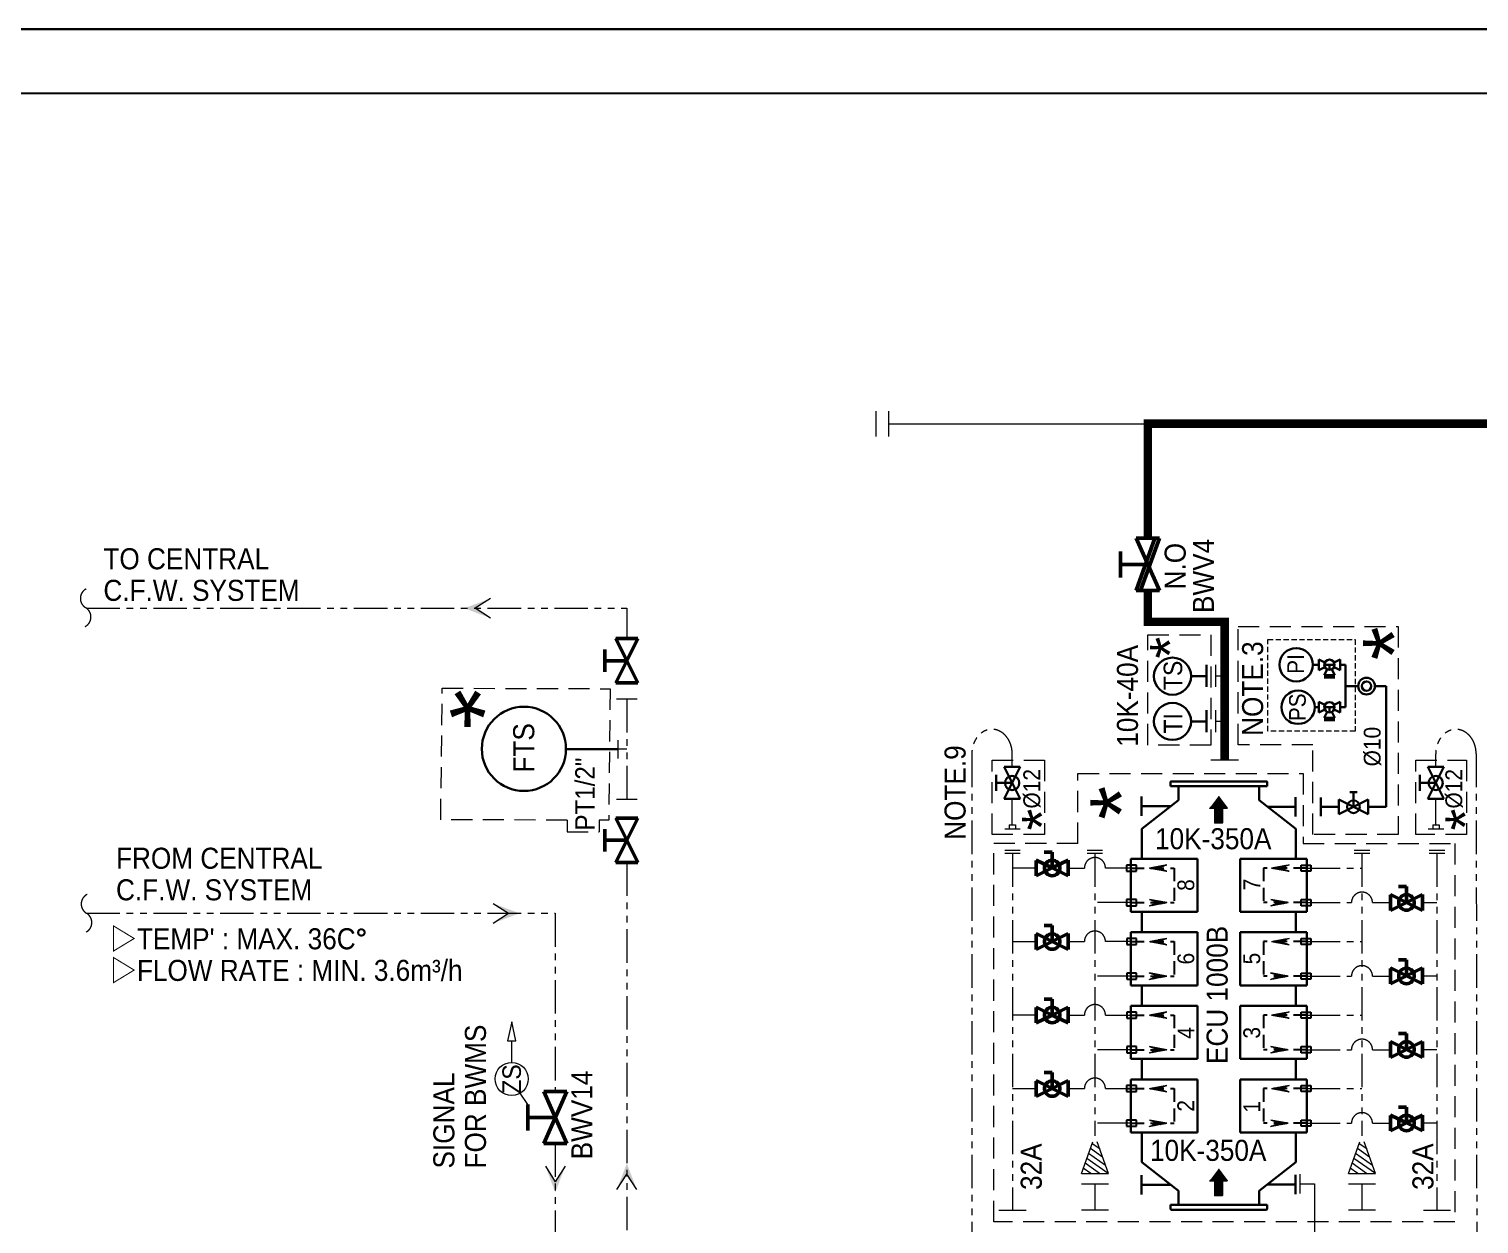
# Model space of a CAD drawing. Extents: x -553847 to 4496999, y 514150 to 878882.
# Drawn here: x 4382612 to 4399829, y 752919 to 767108 of the extents above; entities that cross this region are included whole.
import ezdxf

# ---------------------------------------------------------------- set-up
doc = ezdxf.new("R2010")
doc.units = 0
doc.header["$LTSCALE"] = 25
doc.header["$MEASUREMENT"] = 0
for name, pattern in [('DASHED', [0.75, 0.5, -0.25]), ('HIDDEN', [0.375, 0.25, -0.125]), ('PHANTOM', [63.5, 31.75, -6.35, 6.35, -6.35, 6.35, -6.35])]:
    doc.linetypes.add(name, pattern=pattern)
doc.layers.get('0').update_dxf_attribs({"linetype": 'CONTINUOUS', "lineweight": 9})
doc.layers.add('0.1 Defpoints', color=7, linetype='CONTINUOUS', plot=False)
doc.layers.add('0.2 Dwg sheet', color=7, linetype='CONTINUOUS')
doc.layers.add('0.3 Text', color=7, linetype='CONTINUOUS')
for name, color, linetype, lineweight in [('0.4 Maker scope box', 3, 'HIDDEN', 9), ('1.1 Y_Pipe', 7, 'CONTINUOUS', 13), ('1.5 M_Equip', 4, 'CONTINUOUS', 30), ('1.7 Signal', 6, 'ZIGZAG', 9), ('1.8 PRU Cooling', 253, 'PHANTOM', 9), ('1.9 Arrow', 1, 'CONTINUOUS', 9)]:
    doc.layers.add(name, color=color, linetype=linetype, lineweight=lineweight)
doc.layers.add('2.1 Valve open', color=7, linetype='CONTINUOUS', lineweight=50, true_color=0x1b21e4)
doc.layers.add('2.2 Ballast water line', color=7, linetype='CONTINUOUS', true_color=0x1b21e4)
doc.styles.add('ARIAL', font='arial.ttf')
doc.styles.get("Standard").update_dxf_attribs({"font": '', "width": 0.95, "height": 250})
doc.styles.get('Standard').set_extended_font_data('Gulim')
doc.linetypes.add('ZIGZAG', pattern='A,0.0001,-0.2,[131,ltypeshp.shx,S=0.2,R=0,X=-0.2,Y=0],-0.4,[131,ltypeshp.shx,S=0.2,R=180,X=0.2,Y=0],-0.2', length=0.8001)

# ---------------------------------------------------------------- blocks, each defined once
blk = doc.blocks.new('양식 51-Q-02-08')
at = {"layer": '0.1 Defpoints'}
blk.add_lwpolyline([(-2677005, 1033560), (-2613196, 1033560), (-2613196, 988132), (-2677005, 988132)], close=True, dxfattribs=at)
at = {"layer": '0.2 Dwg sheet'}
blk.add_lwpolyline([(-2613953, 989196), (-2676245, 989196), (-2676245, 1032800), (-2613953, 1032800)], close=True, dxfattribs=at)

msp = doc.modelspace()

# ---------------------------------------------------------------- hatches: boundary and pattern name
at = {"layer": '1.9 Arrow'}
h = msp.add_hatch(color=256, dxfattribs=at)
h.paths.add_polyline_path([(4387781.5, 760229.6), (4387909.1, 760229.6), (4388092.4, 760112.2)])
h.paths.add_polyline_path([(4387781.5, 760229.6), (4388092.4, 760347.1), (4387909.1, 760229.6)])
at = {"layer": '1.9 Arrow', "ltscale": 30}
h = msp.add_hatch(dxfattribs=at)
h.set_pattern_fill('ANSI31', color=256, scale=0.72, angle=-90, style=0)
h.set_pattern_definition([(315, (4726377.08832, 492742.77633), (0.063639610307, 0.063639610307), [])])
h.paths.add_polyline_path([(4396631.3, 757853), (4396737.2, 757994.3), (4396843.2, 757853), (4396786.7, 757853), (4396786.7, 757679.7), (4396687.8, 757679.7), (4396687.8, 757853)])
at = {"layer": '1.9 Arrow'}
h = msp.add_hatch(dxfattribs=at)
h.set_pattern_fill('ANSI31', color=1, scale=2.669713, angle=450, style=0)
h.set_pattern_definition([(45, (3800982.5419, -1841321.24684), (0.235971521367, -0.235971521367), [])])
h.paths.add_polyline_path([(4395915.8, 757145.1), (4396122.7, 757182.9), (4396019.2, 757145.1)])
h.paths.add_polyline_path([(4395915.8, 757145.1), (4396019.2, 757145.1), (4396122.7, 757107.2)])
h = msp.add_hatch(dxfattribs=at)
h.set_pattern_fill('ANSI31', color=1, scale=2.669713, angle=270, style=0)
h.set_pattern_definition([(225, (4142861.40602, -829559.09867), (-0.23597152137, 0.23597152137), [])])
h.paths.add_polyline_path([(4397366, 757145.1), (4397572.9, 757107.2), (4397469.5, 757145.1)])
h.paths.add_polyline_path([(4397366, 757145.1), (4397469.5, 757145.1), (4397572.9, 757182.9)])
h = msp.add_hatch(color=256, dxfattribs=at)
h.paths.add_polyline_path([(4388434.6, 756608), (4388307, 756608), (4388123.6, 756490.5)])
h.paths.add_polyline_path([(4388434.6, 756608), (4388123.6, 756725.4), (4388307, 756608)])
h = msp.add_hatch(dxfattribs=at)
h.set_pattern_fill('ANSI31', color=1, scale=2.669713, angle=270, style=0)
h.set_pattern_definition([(225, (4142771.40602, -835769.4592), (-0.23597152137, 0.23597152137), [])])
h.paths.add_polyline_path([(4396122.7, 756734.1), (4395915.8, 756696.2), (4396019.2, 756734.1)])
h.paths.add_polyline_path([(4396122.7, 756734.1), (4396019.2, 756734.1), (4395915.8, 756772)])
h = msp.add_hatch(dxfattribs=at)
h.set_pattern_fill('ANSI31', color=1, scale=2.669713, angle=450, style=0)
h.set_pattern_definition([(45, (3801062.5419, -1835932.77978), (0.235971521367, -0.235971521367), [])])
h.paths.add_polyline_path([(4397562.9, 756734.1), (4397356, 756772), (4397459.5, 756734.1)])
h.paths.add_polyline_path([(4397562.9, 756734.1), (4397459.5, 756734.1), (4397356, 756696.2)])
h = msp.add_hatch(dxfattribs=at)
h.set_pattern_fill('ANSI31', color=1, scale=2.669713, angle=450, style=0)
h.set_pattern_definition([(45, (3800982.5419, -1840261.0272), (0.235971521367, -0.235971521367), [])])
h.paths.add_polyline_path([(4395915.8, 756272.1), (4396122.7, 756310), (4396019.2, 756272.1)])
h.paths.add_polyline_path([(4395915.8, 756272.1), (4396019.2, 756272.1), (4396122.7, 756234.3)])
h = msp.add_hatch(dxfattribs=at)
h.set_pattern_fill('ANSI31', color=1, scale=2.669713, angle=270, style=0)
h.set_pattern_definition([(225, (4142861.40602, -830432.01696), (-0.23597152137, 0.23597152137), [])])
h.paths.add_polyline_path([(4397366, 756272.1), (4397572.9, 756234.3), (4397469.5, 756272.1)])
h.paths.add_polyline_path([(4397366, 756272.1), (4397469.5, 756272.1), (4397572.9, 756310)])
h = msp.add_hatch(dxfattribs=at)
h.set_pattern_fill('ANSI31', color=1, scale=2.669713, angle=270, style=0)
h.set_pattern_definition([(225, (4142771.40602, -834709.23955), (-0.23597152137, 0.23597152137), [])])
h.paths.add_polyline_path([(4396122.7, 755861.2), (4395915.8, 755823.3), (4396019.2, 755861.2)])
h.paths.add_polyline_path([(4396122.7, 755861.2), (4396019.2, 755861.2), (4395915.8, 755899.1)])
h = msp.add_hatch(dxfattribs=at)
h.set_pattern_fill('ANSI31', color=1, scale=2.669713, angle=450, style=0)
h.set_pattern_definition([(45, (3801062.5419, -1836805.69806), (0.235971521367, -0.235971521367), [])])
h.paths.add_polyline_path([(4397562.9, 755861.2), (4397356, 755899.1), (4397459.5, 755861.2)])
h.paths.add_polyline_path([(4397562.9, 755861.2), (4397459.5, 755861.2), (4397356, 755823.3)])
h = msp.add_hatch(dxfattribs=at)
h.set_pattern_fill('ANSI31', color=1, scale=2.669713, angle=450, style=0)
h.set_pattern_definition([(45, (3800982.5419, -1839200.80755), (0.235971521367, -0.235971521367), [])])
h.paths.add_polyline_path([(4395915.8, 755399.2), (4396122.7, 755437.1), (4396019.2, 755399.2)])
h.paths.add_polyline_path([(4395915.8, 755399.2), (4396019.2, 755399.2), (4396122.7, 755361.4)])
h = msp.add_hatch(dxfattribs=at)
h.set_pattern_fill('ANSI31', color=1, scale=2.669713, angle=270, style=0)
h.set_pattern_definition([(225, (4142861.40602, -831304.93525), (-0.23597152137, 0.23597152137), [])])
h.paths.add_polyline_path([(4397366, 755399.2), (4397572.9, 755361.4), (4397469.5, 755399.2)])
h.paths.add_polyline_path([(4397366, 755399.2), (4397469.5, 755399.2), (4397572.9, 755437.1)])
h = msp.add_hatch(dxfattribs=at)
h.set_pattern_fill('ANSI31', color=1, scale=2.669713, angle=270, style=0)
h.set_pattern_definition([(225, (4142771.40602, -833649.0199), (-0.23597152137, 0.23597152137), [])])
h.paths.add_polyline_path([(4396122.7, 754988.3), (4395915.8, 754950.4), (4396019.2, 754988.3)])
h.paths.add_polyline_path([(4396122.7, 754988.3), (4396019.2, 754988.3), (4395915.8, 755026.1)])
h = msp.add_hatch(dxfattribs=at)
h.set_pattern_fill('ANSI31', color=1, scale=2.669713, angle=450, style=0)
h.set_pattern_definition([(45, (3801062.5419, -1837678.61635), (0.235971521367, -0.235971521367), [])])
h.paths.add_polyline_path([(4397562.9, 754988.3), (4397356, 755026.1), (4397459.5, 754988.3)])
h.paths.add_polyline_path([(4397562.9, 754988.3), (4397459.5, 754988.3), (4397356, 754950.4)])
h = msp.add_hatch(dxfattribs=at)
h.set_pattern_fill('ANSI31', color=1, scale=2.669713, angle=450, style=0)
h.set_pattern_definition([(45, (3800982.5419, -1838140.5879), (0.235971521367, -0.235971521367), [])])
h.paths.add_polyline_path([(4395915.8, 754526.3), (4396122.7, 754564.2), (4396019.2, 754526.3)])
h.paths.add_polyline_path([(4395915.8, 754526.3), (4396019.2, 754526.3), (4396122.7, 754488.4)])
h = msp.add_hatch(dxfattribs=at)
h.set_pattern_fill('ANSI31', color=1, scale=2.669713, angle=270, style=0)
h.set_pattern_definition([(225, (4142861.40602, -832177.85353), (-0.23597152137, 0.23597152137), [])])
h.paths.add_polyline_path([(4397366, 754526.3), (4397572.9, 754488.4), (4397469.5, 754526.3)])
h.paths.add_polyline_path([(4397366, 754526.3), (4397469.5, 754526.3), (4397572.9, 754564.2)])
h = msp.add_hatch(dxfattribs=at)
h.set_pattern_fill('ANSI31', color=1, scale=2.669713, angle=270, style=0)
h.set_pattern_definition([(225, (4142771.40602, -832588.80026), (-0.23597152137, 0.23597152137), [])])
h.paths.add_polyline_path([(4396122.7, 754115.4), (4395915.8, 754077.5), (4396019.2, 754115.4)])
h.paths.add_polyline_path([(4396122.7, 754115.4), (4396019.2, 754115.4), (4395915.8, 754153.2)])
h = msp.add_hatch(dxfattribs=at)
h.set_pattern_fill('ANSI31', color=1, scale=2.669713, angle=450, style=0)
h.set_pattern_definition([(45, (3801062.5419, -1838551.53464), (0.235971521367, -0.235971521367), [])])
h.paths.add_polyline_path([(4397562.9, 754115.4), (4397356, 754153.2), (4397459.5, 754115.4)])
h.paths.add_polyline_path([(4397562.9, 754115.4), (4397459.5, 754115.4), (4397356, 754077.5)])
h = msp.add_hatch(color=256, dxfattribs=at)
h.paths.add_polyline_path([(4388860.9, 753293.6), (4388860.9, 753421.2), (4388978.3, 753604.5)])
h.paths.add_polyline_path([(4388860.9, 753293.6), (4388743.5, 753604.5), (4388860.9, 753421.2)])
h = msp.add_hatch(color=256, dxfattribs=at)
h.paths.add_polyline_path([(4389710.2, 753638.5), (4389710.2, 753510.9), (4389827.7, 753327.5)])
h.paths.add_polyline_path([(4389710.2, 753638.5), (4389592.8, 753327.5), (4389710.2, 753510.9)])
at = {"layer": '1.9 Arrow', "ltscale": 30}
h = msp.add_hatch(dxfattribs=at)
h.set_pattern_fill('ANSI31', color=256, scale=0.72, angle=-90, style=0)
h.set_pattern_definition([(315, (4726377.08832, 488317.69172), (0.063639610307, 0.063639610307), [])])
h.paths.add_polyline_path([(4396631.3, 753427.9), (4396737.2, 753569.2), (4396843.2, 753427.9), (4396786.7, 753427.9), (4396786.7, 753254.6), (4396687.8, 753254.6), (4396687.8, 753427.9)])

# ---------------------------------------------------------------- linework, layer by layer
at = {"layer": '0.1 Defpoints', "color": 4, "linetype": 'ByBlock'}
msp.add_lwpolyline([(4364381.2, 721679.7), (4428190.1, 721679.7), (4428190.1, 767107.6), (4364381.2, 767107.6)], close=True, dxfattribs=at)
at = {"layer": '0.4 Maker scope box', "linetype": 'DASHED', "lineweight": 15, "ltscale": 20}
for p, q in [((4395066.7, 757435.4), (4395066.7, 758267)), ((4389000.7, 757713.8, 0), (4389000.7, 757575.4, 0)), ((4389000.7, 757575.4, 0), (4389382.7, 757575.4, 0)), ((4389382.7, 757712.5, 0), (4389382.7, 757575.4, 0)), ((4395066.7, 757435.4), (4394066.1, 757435.4))]:
    msp.add_line(p, q, dxfattribs=at)
at = {"layer": '0.4 Maker scope box', "linetype": 'DASHED', "lineweight": 15, "ltscale": 20, "elevation": 0}
for points in [[(4397855.3, 757542), (4397855.3, 758607), (4396970.3, 758607), (4396970.3, 760012), (4398870.3, 760012), (4398870.3, 757542)], [(4395896.9, 758605.7), (4395896.9, 759914.3), (4396646, 759914.3), (4396646, 758605.7)]]:
    msp.add_lwpolyline(points, close=True, dxfattribs=at)
for points in [[(4389000.7, 757713.8), (4387500.5, 757718.3), (4387518.3, 759280.4), (4389512.7, 759274.4), (4389495, 757712.4), (4389382.7, 757712.5)], [(4395066.7, 758267), (4397740.3, 758267), (4397740.3, 757435.4)], [(4397740.3, 757435.4), (4399540.5, 757435.4), (4399540.5, 752945.4), (4394066.1, 752945.4), (4394066.1, 757435.4)]]:
    msp.add_lwpolyline(points, dxfattribs=at)
at = {"layer": '0.4 Maker scope box', "linetype": 'DASHED', "lineweight": 15, "ltscale": 20}
for points in [[(4394049.3, 758426.5), (4394669.3, 758426.5), (4394669.3, 757541.5), (4394049.3, 757541.5)], [(4399079.1, 758426.5), (4399680.5, 758426.5), (4399680.5, 757541.5), (4399079.1, 757541.5)]]:
    msp.add_lwpolyline(points, close=True, dxfattribs=at)
at = {"layer": '1.1 Y_Pipe', "linetype": 'Continuous', "ltscale": 30}
for p, q in [((4392666.9, 762571), (4392666.9, 762271)), ((4392816.9, 762571), (4392816.9, 762271)), ((4392816.9, 762421), (4403272.9, 762421)), ((4395896.9, 761060.4), (4395896.9, 762421)), ((4395896.9, 760069.7), (4395896.9, 760441)), ((4396808.5, 760069.7), (4395896.9, 760069.7))]:
    msp.add_line(p, q, dxfattribs=at)
at = {"layer": '1.1 Y_Pipe'}
for p, q in [((4396034.4, 761060.4), (4395759.4, 761060.4)), ((4395759.4, 761060.4), (4396034.4, 760441)), ((4395759.4, 760441), (4395981.3, 761060.4)), ((4395808.9, 760441), (4396034.4, 761060.4)), ((4395570.7, 760595.9), (4395570.7, 760905.6)), ((4395896.9, 760750.7), (4395570.7, 760750.7)), ((4396034.4, 760441), (4395759.4, 760441)), ((4396808.5, 758431.5), (4396808.5, 760069.7)), ((4396699.1, 759557.5), (4396699.1, 759296.3)), ((4396699.1, 759426.9), (4396808.5, 759426.9)), ((4396699.1, 759020.5), (4396699.1, 758759.2)), ((4396699.1, 758889.9), (4396808.5, 758889.9)), ((4396644.9, 758431.5), (4396972.2, 758431.5)), ((4388998.4, 754493.3, 0), (4388723.4, 754493.3, 0)), ((4388723.4, 754493.3, 0), (4388998.4, 753873.9, 0)), ((4388723.4, 753873.9, 0), (4388998.4, 754493.3, 0)), ((4388534.7, 754028.8, 0), (4388534.7, 754338.5, 0)), ((4388860.9, 754183.6, 0), (4388534.7, 754183.6, 0)), ((4388998.4, 753873.9, 0), (4388723.4, 753873.9, 0)), ((4397706.7, 753279), (4397706.7, 753509)), ((4397706.7, 753394), (4397875.5, 753394)), ((4397875.5, 753394), (4397875.5, 752820.8))]:
    msp.add_line(p, q, dxfattribs=at)
at = {"layer": '1.1 Y_Pipe', "color": 0}
msp.add_line((4388534.7, 754338.5, 0), (4388444.1, 754471.7, 0), dxfattribs=at)
at = {"layer": '1.1 Y_Pipe', "linetype": 'DASHED', "ltscale": 5, "elevation": 0}
msp.add_lwpolyline([(4397320.8, 758770.2), (4397320.8, 759859.2), (4398357.8, 759859.2), (4398357.8, 758770.2)], close=True, dxfattribs=at)
at = {"layer": '1.1 Y_Pipe', "color": 0}
msp.add_circle((4388343.2, 754640.7, 0), 196.8, dxfattribs=at)
at = {"layer": '1.5 M_Equip'}
for p, q in [((4396591.5, 759557.5), (4396591.5, 759296.3)), ((4397856.3, 759558.9), (4397927.6, 759558.9)), ((4397998.2, 759586.3), (4397927.6, 759621.7)), ((4397927.6, 759621.7), (4397927.6, 759496.2)), ((4397998.2, 759531.5), (4397927.6, 759496.2)), ((4398025.6, 759504.2), (4397990.3, 759433.5)), ((4397991.8, 759558.9), (4398114.3, 759558.9)), ((4398053, 759558.9), (4398053, 759497.7)), ((4398080.4, 759504.1), (4398115.7, 759433.5)), ((4398107.8, 759586.3), (4398178.4, 759621.7)), ((4398178.4, 759496.2), (4398107.8, 759531.5)), ((4398178.4, 759621.7), (4398178.4, 759496.2)), ((4398178.4, 759558.9), (4398244.4, 759558.9)), ((4398244.4, 759054), (4398244.4, 759558.9)), ((4396409.8, 759423), (4396591.5, 759423)), ((4397990.3, 759433.5), (4398115.7, 759433.5)), ((4398115.7, 759407.1), (4397990.3, 759407.1)), ((4398244.4, 759305.6), (4398394.4, 759305.6)), ((4398592.4, 759305.6), (4398725.3, 759305.7)), ((4398725.3, 757873.4), (4398725.3, 759305.7)), ((4397998.2, 759081.4), (4397927.6, 759116.8)), ((4397927.6, 759116.8), (4397927.6, 758991.3)), ((4398107.8, 759081.4), (4398178.4, 759116.8)), ((4398178.4, 759116.8), (4398178.4, 758991.3)), ((4396591.5, 759020.5), (4396591.5, 758759.2)), ((4397878.6, 759054), (4397927.6, 759054)), ((4397998.2, 759026.6), (4397927.6, 758991.3)), ((4398025.6, 758999.2), (4397990.3, 758928.6)), ((4397991.8, 759054), (4398114.3, 759054)), ((4398053, 759054), (4398053, 758992.8)), ((4398080.4, 758999.2), (4398115.7, 758928.6)), ((4398178.4, 758991.3), (4398107.8, 759026.6)), ((4398178.4, 759054), (4398244.4, 759054)), ((4396409.8, 758886), (4396591.5, 758886)), ((4397990.3, 758928.6), (4398115.7, 758928.6)), ((4398115.7, 758902.3), (4397990.3, 758902.3)), ((4394095.9, 758062.6), (4394097, 758253.4)), ((4394286.1, 758156.9), (4394190.7, 758347.7)), ((4394381.5, 758347.7), (4394190.7, 758347.7)), ((4394286.1, 758156.9), (4394381.5, 758347.7)), ((4399125.6, 758062.6), (4399126.7, 758253.4)), ((4399315.8, 758156.9), (4399220.5, 758347.7)), ((4399411.2, 758347.7), (4399220.5, 758347.7)), ((4399315.9, 758156.9), (4399411.2, 758347.7)), ((4394287.2, 758156.9), (4394096.4, 758158)), ((4394286.1, 758156.9), (4394190.7, 757966.2)), ((4394285.3, 758158.5), (4394285.3, 758155.3)), ((4394286.1, 758156.9), (4394286.1, 758156.9)), ((4394381.5, 757966.2), (4394286.1, 758156.9)), ((4394286.6, 758155.9), (4394286.6, 758158)), ((4396166.4, 758117.3), (4396166.4, 758169.5)), ((4397312.3, 758117.3), (4396166.4, 758117.3)), ((4396171.6, 758174.7), (4397307.1, 758174.7)), ((4396259.8, 757949.2), (4396259.8, 758117.3)), ((4397218.9, 757949.2), (4397218.9, 758117.3)), ((4397312.3, 758169.5), (4397312.3, 758117.3)), ((4399316.9, 758156.9), (4399126.2, 758158)), ((4399315.8, 758156.9), (4399220.5, 757966.2)), ((4399315, 758158.5), (4399315, 758155.3)), ((4399315.8, 758156.9), (4399315.8, 758156.9)), ((4399411.2, 757966.2), (4399315.8, 758156.9)), ((4399316.4, 758155.9), (4399316.4, 758158)), ((4394190.7, 757966.2), (4394381.5, 757966.2)), ((4395821.8, 757763.4), (4395821.8, 757993.4)), ((4395824.7, 757611.2), (4396259.8, 757949.2)), ((4397654, 757611.2), (4397218.9, 757949.2)), ((4397651.8, 757758.4), (4397651.8, 757988.4)), ((4397950.3, 757763), (4397950.3, 757982)), ((4398164.4, 757960.5), (4398164.4, 757786.3)), ((4398338.6, 757873.4), (4398164.4, 757960.5)), ((4398295.1, 758047.6), (4398382.2, 758047.6)), ((4398338.6, 757873.4), (4398338.6, 758047.6)), ((4398338.6, 757873.4), (4398512.8, 757960.5)), ((4398512.8, 757960.5), (4398512.8, 757786.3)), ((4399220.5, 757966.2), (4399411.2, 757966.2)), ((4396168.7, 757878.4), (4395821.8, 757878.4)), ((4397316.5, 757873.4), (4397651.8, 757873.4)), ((4398164.4, 757873.4), (4397950.3, 757873.4)), ((4398164.4, 757786.3), (4398338.6, 757873.4)), ((4398338.6, 757873.4), (4398338.6, 757873.4)), ((4398338.6, 757873.4), (4398338.6, 757873.3)), ((4398338.6, 757873.3), (4398512.8, 757786.3)), ((4398512.8, 757873.4), (4398725.3, 757873.4)), ((4395824.7, 757255.1), (4395824.7, 757611.2)), ((4397654, 757255.1), (4397654, 757611.2)), ((4395695.1, 757255.1), (4395695.1, 756624)), ((4395695.1, 757255.1), (4396486.9, 757255.1)), ((4396486.9, 757255.1), (4396486.9, 756624)), ((4397783.5, 757255.1), (4396991.8, 757255.1)), ((4396991.8, 757255.1), (4396991.8, 756624)), ((4397783.5, 757255.1), (4397783.5, 756624)), ((4395695.1, 756624), (4396486.9, 756624)), ((4395824.7, 756382.2), (4395824.7, 756624)), ((4397783.5, 756624), (4396991.8, 756624)), ((4397654, 756382.2), (4397654, 756624)), ((4395695.1, 756382.2), (4395695.1, 755751.1)), ((4395695.1, 756382.2), (4396486.9, 756382.2)), ((4396486.9, 756382.2), (4396486.9, 755751.1)), ((4396991.8, 756382.2), (4396991.8, 755751.1)), ((4396991.8, 756382.2), (4397783.5, 756382.2)), ((4397783.5, 756382.2), (4397783.5, 755751.1)), ((4396486.9, 755751.1), (4395695.1, 755751.1)), ((4395824.7, 755509.3), (4395824.7, 755751.1)), ((4396991.8, 755751.1), (4397783.5, 755751.1)), ((4397654, 755509.3), (4397654, 755751.1)), ((4395695.1, 755509.3), (4395695.1, 754878.2)), ((4395695.1, 755509.3), (4396486.9, 755509.3)), ((4396486.9, 755509.3), (4396486.9, 754878.2)), ((4396991.8, 755509.3), (4396991.8, 754878.2)), ((4396991.8, 755509.3), (4397783.5, 755509.3)), ((4397783.5, 755509.3), (4397783.5, 754878.2)), ((4396486.9, 754878.2), (4395695.1, 754878.2)), ((4395824.7, 754636.4), (4395824.7, 754878.2)), ((4396991.8, 754878.2), (4397783.5, 754878.2)), ((4397654, 754636.4), (4397654, 754878.2)), ((4395695.1, 754636.4), (4395695.1, 754005.3)), ((4395695.1, 754636.4), (4396486.9, 754636.4)), ((4396486.9, 754636.4), (4396486.9, 754005.3)), ((4396991.8, 754636.4), (4396991.8, 754005.3)), ((4396991.8, 754636.4), (4397783.5, 754636.4)), ((4397783.5, 754636.4), (4397783.5, 754005.3)), ((4396486.9, 754005.3), (4395695.1, 754005.3)), ((4395824.7, 753653.8), (4395824.7, 754005.3)), ((4396991.8, 754005.3), (4397783.5, 754005.3)), ((4397654, 753653.8), (4397654, 754005.3)), ((4395824.7, 753651.5), (4396259.8, 753313.5)), ((4397654, 753651.5), (4397218.9, 753313.5)), ((4395821.8, 753499.3), (4395821.8, 753269.3)), ((4397651.8, 753504.3), (4397651.8, 753274.3)), ((4396168.7, 753384.3), (4395821.8, 753384.3)), ((4396259.8, 753313.5), (4396259.8, 753145.4)), ((4397218.9, 753313.5), (4397218.9, 753145.4)), ((4397316.5, 753389.3), (4397651.8, 753389.3)), ((4397312.3, 753145.4), (4396166.4, 753145.4)), ((4396166.4, 753145.4), (4396166.4, 753093.2)), ((4396171.6, 753088), (4397307.1, 753088)), ((4397312.3, 753093.2), (4397312.3, 753145.4))]:
    msp.add_line(p, q, dxfattribs=at)
at = {"layer": '1.5 M_Equip', "color": 4}
msp.add_line((4389601.6, 758555.2, 0), (4388987.7, 758555.2, 0), dxfattribs=at)
at = {"layer": '1.5 M_Equip', "color": 1, "linetype": 'HIDDEN', "lineweight": 25, "ltscale": 25}
for p, q in [((4395695.1, 757145.1), (4396209.2, 757145.1)), ((4396209.2, 757145.1), (4396209.2, 756734.1)), ((4397269.5, 757145.1), (4397269.5, 756734.1)), ((4397783.5, 757145.1), (4397269.5, 757145.1)), ((4395695.1, 756734.1), (4396209.2, 756734.1)), ((4397783.5, 756734.1), (4397269.5, 756734.1)), ((4395695.1, 756272.1), (4396209.2, 756272.1)), ((4396209.2, 756272.1), (4396209.2, 755861.2)), ((4397269.5, 756272.1), (4397269.5, 755861.2)), ((4397783.5, 756272.1), (4397269.5, 756272.1)), ((4395695.1, 755861.2), (4396209.2, 755861.2)), ((4397783.5, 755861.2), (4397269.5, 755861.2)), ((4395695.1, 755399.2), (4396209.2, 755399.2)), ((4396209.2, 755399.2), (4396209.2, 754988.3)), ((4397269.5, 755399.2), (4397269.5, 754988.3)), ((4397783.5, 755399.2), (4397269.5, 755399.2)), ((4395695.1, 754988.3), (4396209.2, 754988.3)), ((4397783.5, 754988.3), (4397269.5, 754988.3)), ((4395645, 754526.3), (4395695.1, 754526.3)), ((4395695.1, 754526.3), (4396209.2, 754526.3)), ((4396209.2, 754526.3), (4396209.2, 754115.4)), ((4397269.5, 754526.3), (4397269.5, 754115.4)), ((4397783.5, 754526.3), (4397269.5, 754526.3)), ((4395695.1, 754115.4), (4396209.2, 754115.4)), ((4397783.5, 754115.4), (4397269.5, 754115.4))]:
    msp.add_line(p, q, dxfattribs=at)
at = {"layer": '1.5 M_Equip', "color": 1, "linetype": 'HIDDEN', "lineweight": 25, "ltscale": 25, "elevation": 0}
for points in [[(4395645, 757181.2), (4395645, 757108.9), (4395762.2, 757108.9), (4395762.2, 757181.2)], [(4397833.7, 757181.2), (4397833.7, 757108.9), (4397716.5, 757108.9), (4397716.5, 757181.2)], [(4395645, 756770.2), (4395645, 756698), (4395762.2, 756698), (4395762.2, 756770.2)], [(4397833.7, 756770.2), (4397833.7, 756698), (4397716.5, 756698), (4397716.5, 756770.2)], [(4395645.3, 756308.3), (4395645.3, 756236), (4395762.5, 756236), (4395762.5, 756308.3)], [(4397833.3, 756308.3), (4397833.3, 756236), (4397716.1, 756236), (4397716.1, 756308.3)], [(4395645.3, 755897.3), (4395645.3, 755825.1), (4395762.5, 755825.1), (4395762.5, 755897.3)], [(4397833.3, 755897.3), (4397833.3, 755825.1), (4397716.1, 755825.1), (4397716.1, 755897.3)], [(4395645.3, 755435.3), (4395645.3, 755363.1), (4395762.5, 755363.1), (4395762.5, 755435.3)], [(4397833.3, 755435.3), (4397833.3, 755363.1), (4397716.1, 755363.1), (4397716.1, 755435.3)], [(4395645.3, 755024.4), (4395645.3, 754952.1), (4395762.5, 754952.1), (4395762.5, 755024.4)], [(4397833.3, 755024.4), (4397833.3, 754952.1), (4397716.1, 754952.1), (4397716.1, 755024.4)], [(4395645, 754562.4), (4395645, 754490.2), (4395762.2, 754490.2), (4395762.2, 754562.4)], [(4397833.7, 754562.4), (4397833.7, 754490.2), (4397716.5, 754490.2), (4397716.5, 754562.4)], [(4395645, 754151.5), (4395645, 754079.2), (4395762.2, 754079.2), (4395762.2, 754151.5)], [(4397833.7, 754151.5), (4397833.7, 754079.2), (4397716.5, 754079.2), (4397716.5, 754151.5)]]:
    msp.add_lwpolyline(points, close=True, dxfattribs=at)
at = {"layer": '1.5 M_Equip'}
for centre, radius in [((4396189.5, 759423), 220.3), ((4397658, 759558.9), 198.3), ((4398053, 759558.9), 61.3), ((4398493.4, 759305.6), 99), ((4398493.4, 759305.6), 55), ((4397680.4, 759054), 198.3), ((4398053, 759054), 61.3), ((4396189.5, 758886), 220.3), ((4394285.3, 758155.3), 84.7), ((4399315, 758155.3), 84.7), ((4398338.3, 757873.5), 75.1)]:
    msp.add_circle(centre, radius, dxfattribs=at)
at = {"layer": '1.5 M_Equip', "color": 4}
msp.add_circle((4388487.8, 758560.2, 0), 499.9, dxfattribs=at)
at = {"layer": '1.5 M_Equip'}
for centre, start, end in [((4396171.6, 758169.5), 90, 180), ((4397307.1, 758169.5), 0, 90), ((4396171.6, 753093.2), 180, 270), ((4397307.1, 753093.2), 270, 0)]:
    msp.add_arc(centre, 5.22, start, end, dxfattribs=at)
at = {"layer": '1.7 Signal', "linetype": 'ZIGZAG', "ltscale": 10}
msp.add_line((4388343.2, 754837.5, 0), (4388343.2, 755093.7, 0), dxfattribs=at)
at = {"layer": '1.8 PRU Cooling', "linetype": 'PHANTOM', "ltscale": 0.5}
for p, q in [((4383294.7, 760229.6, 0), (4389710.2, 760229.6, 0)), ((4389710.2, 760229.6, 0), (4389710.2, 759869.2, 0)), ((4389579.1, 759869.2, 0), (4389841.4, 759869.2, 0)), ((4389710.2, 759607, 0), (4389579.1, 759869.2, 0)), ((4389710.2, 759607, 0), (4389841.4, 759869.2, 0)), ((4389448, 759475.8, 0), (4389448, 759738.1, 0)), ((4389710.2, 759607, 0), (4389448, 759607, 0)), ((4389579.1, 759344.7, 0), (4389710.2, 759607, 0)), ((4389710.2, 759607, 0), (4389841.4, 759344.7, 0)), ((4389841.4, 759344.7, 0), (4389579.1, 759344.7, 0)), ((4389832.9, 759150.9, 0), (4389587.6, 759150.9, 0)), ((4389710.2, 759150.9, 0), (4389710.2, 757959.5, 0)), ((4389601.6, 758664.2, 0), (4389601.6, 758446.2, 0)), ((4389601.6, 758664.2, 0), (4389601.6, 758446.2, 0)), ((4389710.2, 758555.2, 0), (4389601.6, 758555.2, 0)), ((4393806.9, 758502.1), (4393808.3, 752628.9)), ((4394286.1, 758347.7), (4394286.1, 758501.5)), ((4399315.8, 758347.7), (4399315.8, 758501.5)), ((4399795, 758502.1), (4399801.9, 752629.4)), ((4389832.9, 757959.5, 0), (4389587.6, 757959.5, 0)), ((4394286.8, 757657.7), (4394286.8, 757966.2)), ((4399316.6, 757657.7), (4399316.6, 757966.2)), ((4389579.1, 757736.5), (4389841.4, 757736.5)), ((4389710.2, 757474.2), (4389579.1, 757736.5)), ((4389710.2, 757474.2), (4389841.4, 757736.5)), ((4389448, 757343.1), (4389448, 757605.3)), ((4394380.8, 757606.5), (4394197.1, 757606.5)), ((4394248.9, 757657.7), (4394324.7, 757657.7)), ((4394248.9, 757657.7), (4394248.9, 757606.5)), ((4394324.7, 757657.7), (4394324.7, 757606.5)), ((4399410.5, 757606.5), (4399226.8, 757606.5)), ((4399278.7, 757657.7), (4399354.4, 757657.7)), ((4399278.7, 757657.7), (4399278.7, 757606.5)), ((4399354.4, 757657.7), (4399354.4, 757606.5)), ((4389710.2, 757474.2), (4389448, 757474.2)), ((4389579.1, 757211.9), (4389710.2, 757474.2)), ((4389710.2, 757474.2), (4389841.4, 757211.9)), ((4394380.8, 757354.1), (4394197.1, 757354.1)), ((4394380.8, 757319.7), (4394197.1, 757319.7)), ((4394288.9, 757319.7), (4394288.9, 753081.1)), ((4394760.6, 757145.8), (4394571.3, 757240.5)), ((4394571.3, 757051.2), (4394571.3, 757234.9)), ((4394666, 757335.1), (4394760.6, 757335.1)), ((4394760.6, 757145.8), (4394760.6, 757335.1)), ((4394760.6, 757145.8), (4394949.9, 757240.5)), ((4394949.9, 757240.5), (4394949.9, 757051.2)), ((4395360.2, 757354.1), (4395176.5, 757354.1)), ((4395360.2, 757319.7), (4395176.5, 757319.7)), ((4395268.4, 757319.7), (4395268.4, 753965.4)), ((4398530.9, 757354.1), (4398347.2, 757354.1)), ((4398530.9, 757319.7), (4398347.2, 757319.7)), ((4398439.1, 757319.7), (4398439.1, 753965.3)), ((4399421.2, 757354.1), (4399237.5, 757354.1)), ((4399421.2, 757319.7), (4399237.5, 757319.7)), ((4399329.4, 757319.7), (4399329.4, 753081.1)), ((4389841.4, 757211.9), (4389579.1, 757211.9)), ((4389710.2, 757211.9, 0), (4389710.2, 751506, 0)), ((4394571.3, 757143), (4394288.9, 757143)), ((4394760.6, 757145.8), (4394571.3, 757051.2)), ((4394949.9, 757051.2), (4394760.6, 757145.8)), ((4394949.9, 757145), (4395143.5, 757145)), ((4395695.1, 757145.1), (4395393.2, 757145)), ((4397783.5, 757145.1), (4398439.1, 757144.5)), ((4398872.9, 756926.2), (4398967.5, 756926.2)), ((4398967.5, 756736.9), (4398967.5, 756926.2)), ((4395695.1, 756734.1), (4395268.4, 756734.1)), ((4397783.5, 756734.1), (4398314.2, 756734.1)), ((4398563.9, 756734.1), (4398778.3, 756734.1)), ((4398967.5, 756736.9), (4398778.3, 756831.5)), ((4398778.3, 756642.3), (4398778.3, 756826)), ((4398967.5, 756736.9), (4398778.3, 756642.3)), ((4398778.3, 756734.1), (4398778.3, 756734.1)), ((4398967.5, 756736.9), (4399156.8, 756831.5)), ((4399156.8, 756642.3), (4398967.5, 756736.9)), ((4399156.8, 756831.5), (4399156.8, 756642.3)), ((4399156.8, 756736.9), (4399329.4, 756736.9)), ((4383294.7, 756608, 0), (4388860.9, 756608, 0)), ((4388860.9, 756608, 0), (4388860.9, 754493.3, 0)), ((4394760.6, 756272.9), (4394571.3, 756367.5)), ((4394571.3, 756178.3), (4394571.3, 756362)), ((4394667.2, 756462.8), (4394761.8, 756462.8)), ((4394760.6, 756272.9), (4394949.9, 756367.5)), ((4394761.8, 756273.5), (4394761.8, 756462.8)), ((4394949.9, 756367.5), (4394949.9, 756178.3)), ((4394571.3, 756270.1), (4394288.9, 756270.1)), ((4394760.6, 756272.9), (4394571.3, 756178.3)), ((4394949.9, 756178.3), (4394760.6, 756272.9)), ((4394949.9, 756272.1), (4395143.5, 756272.1)), ((4395695.1, 756272.1), (4395393.2, 756272.1)), ((4397783.5, 756272.1), (4398439.1, 756272.1)), ((4398874.1, 756053.9), (4398968.8, 756053.9)), ((4398968.8, 755864.6), (4398968.8, 756053.9)), ((4395695.1, 755861.2), (4395268.4, 755861.2)), ((4397783.5, 755861.2), (4398314.2, 755861.2)), ((4398563.9, 755861.2), (4398778.3, 755861.2)), ((4398967.5, 755864), (4398778.3, 755958.6)), ((4398778.3, 755769.3), (4398778.3, 755953)), ((4398967.5, 755864), (4398778.3, 755769.3)), ((4398778.3, 755861.2), (4398778.3, 755861.2)), ((4398967.5, 755864), (4399156.8, 755958.6)), ((4399156.8, 755769.3), (4398967.5, 755864)), ((4399156.8, 755958.6), (4399156.8, 755769.3)), ((4399156.8, 755864), (4399329.4, 755864)), ((4394760.6, 755400), (4394571.3, 755494.6)), ((4394667.2, 755588.7), (4394761.8, 755588.7)), ((4394760.6, 755400), (4394949.9, 755494.6)), ((4394761.8, 755399.4), (4394761.8, 755588.7)), ((4394949.9, 755494.6), (4394949.9, 755305.3)), ((4394571.3, 755397.2), (4394288.9, 755397.2)), ((4394571.3, 755305.3), (4394571.3, 755489.1)), ((4394760.6, 755400), (4394571.3, 755305.3)), ((4394949.9, 755305.3), (4394760.6, 755400)), ((4394949.9, 755399.2), (4395143.5, 755399.2)), ((4395393.2, 755399.2), (4395695.1, 755399.2)), ((4397783.5, 755399.2), (4398439.1, 755399.2)), ((4398874.1, 755179.7), (4398968.8, 755179.7)), ((4398968.8, 754990.5), (4398968.8, 755179.7)), ((4395695.1, 754988.3), (4395268.4, 754988.3)), ((4397783.2, 754988.3), (4398314.2, 754988.3)), ((4398563.9, 754988.3), (4398778.3, 754988.3)), ((4398967.5, 754991.1), (4398778.3, 755085.7)), ((4398778.3, 754896.4), (4398778.3, 755080.1)), ((4398967.5, 754991), (4398778.3, 754896.4)), ((4398778.3, 754988.3), (4398778.3, 754988.3)), ((4398967.5, 754991.1), (4399156.8, 755085.7)), ((4399156.8, 754896.4), (4398967.5, 754991.1)), ((4399156.8, 755085.7), (4399156.8, 754896.4)), ((4399156.8, 754991.1), (4399329.4, 754991.1)), ((4394667.2, 754716.5), (4394761.8, 754716.5)), ((4394761.8, 754527.3), (4394761.8, 754716.5)), ((4394571.3, 754524.3), (4394288.9, 754524.3)), ((4394760.6, 754527.1), (4394571.3, 754621.7)), ((4394571.3, 754432.4), (4394571.3, 754616.1)), ((4394760.6, 754527.1), (4394571.3, 754432.4)), ((4394760.6, 754527.1), (4394949.9, 754621.7)), ((4394949.9, 754432.4), (4394760.6, 754527.1)), ((4394949.9, 754621.7), (4394949.9, 754432.4)), ((4394949.9, 754526.3), (4395143.5, 754526.3)), ((4395393.2, 754526.3), (4395645, 754526.3)), ((4397783.5, 754526.3), (4398439.1, 754526.3)), ((4398874.1, 754307.6), (4398968.8, 754307.6)), ((4398968.8, 754118.3), (4398968.8, 754307.6)), ((4398967.5, 754118.2), (4398778.3, 754212.8)), ((4398778.3, 754023.5), (4398778.3, 754207.2)), ((4398967.5, 754118.1), (4398778.3, 754023.5)), ((4398967.5, 754118.1), (4399156.8, 754212.8)), ((4399156.8, 754023.5), (4398967.5, 754118.1)), ((4399156.8, 754212.8), (4399156.8, 754023.5)), ((4399156.8, 754118.1), (4399329.4, 754118.1)), ((4395107.4, 753519.1), (4395268.4, 753965.4)), ((4395695.1, 754115.4), (4395268.4, 754115.4)), ((4395429.3, 753519.1), (4395268.4, 753965.4)), ((4397783.5, 754115.4), (4398314.2, 754115.4)), ((4398278.1, 753519.1), (4398439.1, 753965.3)), ((4398600, 753519.1), (4398439.1, 753965.3)), ((4398563.9, 754115.4), (4398778.3, 754115.4)), ((4388860.9, 753873.9, 0), (4388860.9, 751156, 0)), ((4395359.7, 753712.1), (4395213.8, 753814.1)), ((4395324.6, 753809.4), (4395234.8, 753872.3)), ((4398530.4, 753712), (4398384.5, 753814.1)), ((4398495.3, 753809.4), (4398405.5, 753872.2)), ((4395323.2, 753519.1), (4395150.9, 753639.6)), ((4395427.4, 753519.1), (4395171.9, 753697.8)), ((4395394.9, 753614.7), (4395192.8, 753756)), ((4398493.9, 753519.1), (4398321.6, 753639.6)), ((4398598, 753519.1), (4398342.5, 753697.8)), ((4398565.6, 753614.6), (4398363.5, 753755.9)), ((4395107.4, 753519.1), (4395429.3, 753519.1)), ((4395219.1, 753519.1), (4395129.9, 753581.5)), ((4398278.1, 753519.1), (4398600, 753519.1)), ((4398389.8, 753519.1), (4398300.6, 753581.5)), ((4395107.4, 753394.9), (4395429.3, 753394.9)), ((4395268.4, 753394.9), (4395268.4, 753088.3)), ((4398278.1, 753394.9), (4398600, 753394.9)), ((4398439.1, 753394.9), (4398439.1, 753088.3)), ((4395107.4, 753088.3), (4395429.3, 753088.3)), ((4398278.1, 753088.3), (4398600, 753088.3)), ((4394128, 753081.1), (4394449.9, 753081.1)), ((4399168.4, 753081.1), (4399490.3, 753081.1))]:
    msp.add_line(p, q, dxfattribs=at)
for centre in [(4394760.6, 757145.8), (4398967.5, 756736.9), (4394760.6, 756272.9), (4398967.5, 755864), (4394760.6, 755400), (4398967.5, 754991.1), (4394760.6, 754527.1), (4398967.5, 754118.1)]:
    msp.add_circle(centre, 92.3, dxfattribs=at)
for centre, radius, start, end in [((4383348.6, 760346.4, 0), 127.4, 117.05625, 239.75545), ((4383220.2, 760126.2, 0), 127.4, 297.05625, 59.75545), ((4395268.4, 757145), 124.8, 359.99962, 179.99959), ((4383358.9, 756718.1, 0), 127.4, 117.05625, 239.75545), ((4398439.1, 756734.1), 124.8, 359.99962, 179.99959), ((4383230.5, 756497.9, 0), 127.4, 297.05625, 59.75545), ((4395268.4, 756272.1), 124.8, 359.99962, 179.99959), ((4398439.1, 755861.2), 124.8, 359.99962, 179.99959), ((4395268.4, 755399.2), 124.8, 359.99962, 179.99959), ((4398439.1, 754988.3), 124.8, 359.99962, 179.99959), ((4395268.4, 754526.3), 124.8, 359.99962, 179.99959), ((4398439.1, 754115.4), 124.8, 359.99962, 179.99959)]:
    msp.add_arc(centre, radius, start, end, dxfattribs=at)
for centre in [(4394046.5, 758501.8), (4399555.4, 758501.3)]:
    msp.add_ellipse(centre, major_axis=(-0.9, 290.8), ratio=0.8238077, start_param=-1.5743971, end_param=1.5671955, dxfattribs=at)
at = {"layer": '1.9 Arrow'}
for p, q in [((4388092.4, 760347.1, 0), (4387909.1, 760229.6, 0)), ((4388092.4, 760112.2, 0), (4387909.1, 760229.6, 0)), ((4388123.6, 756725.4, 0), (4388307, 756608, 0)), ((4388123.6, 756490.5, 0), (4388307, 756608, 0)), ((4388343.2, 755320.8, 0), (4388293.1, 755093.7, 0)), ((4388393.3, 755093.7, 0), (4388343.2, 755320.8, 0)), ((4388293.1, 755093.7, 0), (4388393.3, 755093.7, 0)), ((4388743.5, 753604.5, 0), (4388860.9, 753421.2, 0)), ((4388978.3, 753604.5, 0), (4388860.9, 753421.2, 0)), ((4389592.8, 753327.5, 0), (4389710.2, 753510.9, 0)), ((4389827.7, 753327.5, 0), (4389710.2, 753510.9, 0))]:
    msp.add_line(p, q, dxfattribs=at)
at = {"layer": '1.9 Arrow', "color": 1}
for p, q in [((4395915.8, 757145.1), (4396122.7, 757182.9)), ((4395915.8, 757145.1), (4396122.7, 757107.2)), ((4396122.7, 757182.9), (4396019.2, 757164)), ((4396122.7, 757107.2), (4396019.2, 757145.1)), ((4397366, 757145.1), (4397572.9, 757182.9)), ((4397366, 757145.1), (4397572.9, 757107.2)), ((4397572.9, 757182.9), (4397469.5, 757145.1)), ((4397572.9, 757107.2), (4397469.5, 757145.1)), ((4396122.7, 756734.1), (4395915.8, 756772)), ((4395915.8, 756772), (4396019.2, 756734.1)), ((4396122.7, 756734.1), (4395915.8, 756696.2)), ((4395915.8, 756696.2), (4396019.2, 756734.1)), ((4397562.9, 756734.1), (4397356, 756772)), ((4397356, 756772), (4397459.5, 756753)), ((4397562.9, 756734.1), (4397356, 756696.2)), ((4397356, 756696.2), (4397459.5, 756734.1)), ((4395915.8, 756272.1), (4396122.7, 756310)), ((4395915.8, 756272.1), (4396122.7, 756234.3)), ((4396122.7, 756310), (4396019.2, 756291.1)), ((4396122.7, 756234.3), (4396019.2, 756272.1)), ((4397366, 756272.1), (4397572.9, 756310)), ((4397366, 756272.1), (4397572.9, 756234.3)), ((4397572.9, 756310), (4397469.5, 756272.1)), ((4397572.9, 756234.3), (4397469.5, 756272.1)), ((4396122.7, 755861.2), (4395915.8, 755899.1)), ((4395915.8, 755899.1), (4396019.2, 755861.2)), ((4396122.7, 755861.2), (4395915.8, 755823.3)), ((4395915.8, 755823.3), (4396019.2, 755861.2)), ((4397562.9, 755861.2), (4397356, 755899.1)), ((4397356, 755899.1), (4397459.5, 755880.1)), ((4397562.9, 755861.2), (4397356, 755823.3)), ((4397356, 755823.3), (4397459.5, 755861.2)), ((4395915.8, 755399.2), (4396122.7, 755437.1)), ((4395915.8, 755399.2), (4396122.7, 755361.4)), ((4396122.7, 755437.1), (4396019.2, 755418.2)), ((4396122.7, 755361.4), (4396019.2, 755399.2)), ((4397366, 755399.2), (4397572.9, 755437.1)), ((4397366, 755399.2), (4397572.9, 755361.4)), ((4397572.9, 755437.1), (4397469.5, 755399.2)), ((4397572.9, 755361.4), (4397469.5, 755399.2)), ((4396122.7, 754988.3), (4395915.8, 755026.1)), ((4395915.8, 755026.1), (4396019.2, 754988.3)), ((4396122.7, 754988.3), (4395915.8, 754950.4)), ((4395915.8, 754950.4), (4396019.2, 754988.3)), ((4397562.9, 754988.3), (4397356, 755026.1)), ((4397356, 755026.1), (4397459.5, 755007.2)), ((4397562.9, 754988.3), (4397356, 754950.4)), ((4397356, 754950.4), (4397459.5, 754988.3)), ((4395915.8, 754526.3), (4396122.7, 754564.2)), ((4395915.8, 754526.3), (4396122.7, 754488.4)), ((4396122.7, 754564.2), (4396019.2, 754545.2)), ((4396122.7, 754488.4), (4396019.2, 754526.3)), ((4397366, 754526.3), (4397572.9, 754564.2)), ((4397366, 754526.3), (4397572.9, 754488.4)), ((4397572.9, 754564.2), (4397469.5, 754526.3)), ((4397572.9, 754488.4), (4397469.5, 754526.3)), ((4396122.7, 754115.4), (4395915.8, 754153.2)), ((4395915.8, 754153.2), (4396019.2, 754115.4)), ((4397562.9, 754115.4), (4397356, 754153.2)), ((4397356, 754153.2), (4397459.5, 754134.3)), ((4396122.7, 754115.4), (4395915.8, 754077.5)), ((4395915.8, 754077.5), (4396019.2, 754115.4)), ((4397562.9, 754115.4), (4397356, 754077.5)), ((4397356, 754077.5), (4397459.5, 754115.4))]:
    msp.add_line(p, q, dxfattribs=at)
at = {"layer": '2.1 Valve open'}
for p, q in [((4396034.4, 761060.4), (4395759.4, 761060.4)), ((4395759.4, 761060.4), (4396034.4, 760441)), ((4395759.4, 760441), (4395981.3, 761060.4)), ((4395808.9, 760441), (4396034.4, 761060.4)), ((4395570.7, 760595.9), (4395570.7, 760905.6)), ((4395896.9, 760750.7), (4395570.7, 760750.7)), ((4396034.4, 760441), (4395759.4, 760441)), ((4389579.1, 759869.2, 0), (4389841.4, 759869.2, 0)), ((4389710.2, 759607, 0), (4389579.1, 759869.2, 0)), ((4389710.2, 759607, 0), (4389841.4, 759869.2, 0)), ((4389448, 759475.8, 0), (4389448, 759738.1, 0)), ((4389710.2, 759607, 0), (4389448, 759607, 0)), ((4389579.1, 759344.7, 0), (4389710.2, 759607, 0)), ((4389710.2, 759607, 0), (4389841.4, 759344.7, 0)), ((4389841.4, 759344.7, 0), (4389579.1, 759344.7, 0)), ((4389579.1, 757736.5), (4389841.4, 757736.5)), ((4389710.2, 757474.2), (4389579.1, 757736.5)), ((4389710.2, 757474.2), (4389841.4, 757736.5)), ((4389448, 757343.1), (4389448, 757605.3)), ((4389710.2, 757474.2), (4389448, 757474.2)), ((4389579.1, 757211.9), (4389710.2, 757474.2)), ((4389710.2, 757474.2), (4389841.4, 757211.9)), ((4394760.6, 757145.8), (4394571.3, 757240.5)), ((4394571.3, 757051.2), (4394571.3, 757234.9)), ((4394666, 757335.1), (4394760.6, 757335.1)), ((4394760.6, 757145.8), (4394760.6, 757335.1)), ((4394760.6, 757145.8), (4394949.9, 757240.5)), ((4394949.9, 757240.5), (4394949.9, 757051.2)), ((4389841.4, 757211.9), (4389579.1, 757211.9)), ((4394760.6, 757145.8), (4394571.3, 757051.2)), ((4394949.9, 757051.2), (4394760.6, 757145.8)), ((4398872.9, 756926.2), (4398967.5, 756926.2)), ((4398967.5, 756736.9), (4398967.5, 756926.2)), ((4398967.5, 756736.9), (4398778.3, 756831.5)), ((4398778.3, 756642.3), (4398778.3, 756826)), ((4398967.5, 756736.9), (4398778.3, 756642.3)), ((4398967.5, 756736.9), (4399156.8, 756831.5)), ((4399156.8, 756642.3), (4398967.5, 756736.9)), ((4399156.8, 756831.5), (4399156.8, 756642.3)), ((4394760.6, 756272.9), (4394571.3, 756367.5)), ((4394571.3, 756178.3), (4394571.3, 756362)), ((4394667.2, 756462.8), (4394761.8, 756462.8)), ((4394760.6, 756272.9), (4394949.9, 756367.5)), ((4394761.8, 756273.5), (4394761.8, 756462.8)), ((4394949.9, 756367.5), (4394949.9, 756178.3)), ((4394760.6, 756272.9), (4394571.3, 756178.3)), ((4394949.9, 756178.3), (4394760.6, 756272.9)), ((4398874.1, 756053.9), (4398968.8, 756053.9)), ((4398968.8, 755864.6), (4398968.8, 756053.9)), ((4398967.5, 755864), (4398778.3, 755958.6)), ((4398778.3, 755769.3), (4398778.3, 755953)), ((4398967.5, 755864), (4398778.3, 755769.3)), ((4398967.5, 755864), (4399156.8, 755958.6)), ((4399156.8, 755769.3), (4398967.5, 755864)), ((4399156.8, 755958.6), (4399156.8, 755769.3)), ((4394760.6, 755400), (4394571.3, 755494.6)), ((4394667.2, 755588.7), (4394761.8, 755588.7)), ((4394760.6, 755400), (4394949.9, 755494.6)), ((4394761.8, 755399.4), (4394761.8, 755588.7)), ((4394949.9, 755494.6), (4394949.9, 755305.3)), ((4394571.3, 755305.3), (4394571.3, 755489.1)), ((4394760.6, 755400), (4394571.3, 755305.3)), ((4394949.9, 755305.3), (4394760.6, 755400)), ((4398874.1, 755179.7), (4398968.8, 755179.7)), ((4398968.8, 754990.5), (4398968.8, 755179.7)), ((4398967.5, 754991.1), (4398778.3, 755085.7)), ((4398778.3, 754896.4), (4398778.3, 755080.1)), ((4398967.5, 754991), (4398778.3, 754896.4)), ((4398967.5, 754991.1), (4399156.8, 755085.7)), ((4399156.8, 754896.4), (4398967.5, 754991.1)), ((4399156.8, 755085.7), (4399156.8, 754896.4)), ((4394667.2, 754716.5), (4394761.8, 754716.5)), ((4394761.8, 754527.3), (4394761.8, 754716.5)), ((4388998.4, 754493.3, 0), (4388723.4, 754493.3, 0)), ((4388723.4, 754493.3, 0), (4388998.4, 753873.9, 0)), ((4388723.4, 753873.9, 0), (4388998.4, 754493.3, 0)), ((4394760.6, 754527.1), (4394571.3, 754621.7)), ((4394571.3, 754432.4), (4394571.3, 754616.1)), ((4394760.6, 754527.1), (4394571.3, 754432.4)), ((4394760.6, 754527.1), (4394949.9, 754621.7)), ((4394949.9, 754432.4), (4394760.6, 754527.1)), ((4394949.9, 754621.7), (4394949.9, 754432.4)), ((4388534.7, 754028.8, 0), (4388534.7, 754338.5, 0)), ((4398874.1, 754307.6), (4398968.8, 754307.6)), ((4398968.8, 754118.3), (4398968.8, 754307.6)), ((4388860.9, 754183.6, 0), (4388534.7, 754183.6, 0)), ((4398967.5, 754118.2), (4398778.3, 754212.8)), ((4398778.3, 754023.5), (4398778.3, 754207.2)), ((4398967.5, 754118.1), (4398778.3, 754023.5)), ((4398967.5, 754118.1), (4399156.8, 754212.8)), ((4399156.8, 754023.5), (4398967.5, 754118.1)), ((4399156.8, 754212.8), (4399156.8, 754023.5)), ((4388998.4, 753873.9, 0), (4388723.4, 753873.9, 0))]:
    msp.add_line(p, q, dxfattribs=at)
for centre in [(4394760.6, 757145.8), (4398967.5, 756736.9), (4394760.6, 756272.9), (4398967.5, 755864), (4394760.6, 755400), (4398967.5, 754991.1), (4394760.6, 754527.1), (4398967.5, 754118.1)]:
    msp.add_circle(centre, 92.3, dxfattribs=at)
at = {"layer": '2.2 Ballast water line', "linetype": 'Continuous', "lineweight": -3, "ltscale": 100, "const_width": 100, "elevation": 0}
for points in [[(4395896.9, 761060.4), (4395896.9, 762421), (4403272.9, 762421), (4403272.9, 749076), (4407503.7, 749076)], [(4396808.5, 758431.5), (4396808.5, 760069.7), (4395896.9, 760069.7), (4395896.9, 760441)]]:
    msp.add_lwpolyline(points, dxfattribs=at)

# ---------------------------------------------------------------- block references
at = {"color": 217, "linetype": 'Continuous', "true_color": 0x93278f}
msp.add_blockref('양식 51-Q-02-08', (7041386.2, -266452.4), dxfattribs=at)

# ---------------------------------------------------------------- texts
at = {"layer": '0.3 Text', "linetype": 'Continuous', "width": 0.95}
for s, p in [('BWV4', (4396681.1, 760173.6)), ('N.O', (4396346.1, 760453.6)), ('10K-40A', (4395779.5, 758585.4))]:
    msp.add_text(s, height=250, rotation=90, dxfattribs=at).set_placement(p)
at = {"layer": '0.3 Text', "color": 3, "linetype": 'Continuous', "width": 0.95}
for s, p in [('NOTE.3', (4397265.7, 758714.5)), ('NOTE.9', (4393732.5, 757480.5))]:
    msp.add_text(s, height=250, rotation=90, dxfattribs=at).set_placement(p)
at = {"layer": '0.3 Text', "width": 0.95}
for s, height, p in [('Ø10', 200, (4398660.3, 758352.2)), ('PT1/2"', 230.47, (4389327.8, 757590.5, 0)), ('Ø12', 200, (4394618.3, 757851.5)), ('Ø12', 200, (4399629.4, 757851.5)), ('BWV14', 250, (4389301.5, 753686.5))]:
    msp.add_text(s, height=height, rotation=90, dxfattribs=at).set_placement(p)
at = {"layer": '0.3 Text', "linetype": 'Continuous', "width": 0.95}
for p in [(4395982.4, 757368.4), (4395922.4, 753668.1)]:
    msp.add_text('10K-350A', height=250, dxfattribs=at).set_placement(p)
at = {"layer": '0.3 Text', "linetype": 'Continuous', "char_height": 250, "attachment_point": 5, "line_spacing_factor": 0.9}
for s, insert in [('\\pxql;TO CENTRAL \\PC.F.W. SYSTEM', (4386739.9, 760628.1, 0)), ('\\pxql;FROM CENTRAL \\PC.F.W. SYSTEM', (4386889.9, 757072.4, 0))]:
    msp.add_mtext_dynamic_manual_height_columns(s, width=6489.913, gutter_width=1000, heights=[0], dxfattribs=dict(at, insert=insert))
at = {"layer": '0.3 Text', "attachment_point": 5, "rotation": 90}
for s, insert, char_height in [('PI', (4397651.6, 759567.4), 198), ('TS', (4396196.2, 759432.5), 220), ('PS', (4397674.1, 759053.7), 198), ('TI', (4396196.2, 758863.4), 220)]:
    msp.add_mtext(s, dxfattribs=dict(at, insert=insert, char_height=char_height))
at = {"layer": '0.3 Text', "linetype": 'Continuous', "char_height": 250, "attachment_point": 5, "rotation": 90, "line_spacing_factor": 0.9}
for s, insert, width in [('\\pxqc;FTS ', (4388487.6, 758572.1, 0), 1301.802), ('ECU 1000B ', (4396721.1, 755638.5), 3249.86), ('32A', (4394514, 753599.6), 1037.003), ('32A', (4399164.9, 753599.6), 1037.003)]:
    msp.add_mtext(s, dxfattribs=dict(at, insert=insert, width=width))
at = {"layer": '0.3 Text', "attachment_point": 5, "rotation": 90, "line_spacing_factor": 0.9}
for s, insert, char_height, width in [('\\pxqc;8', (4396349.1, 756943.3), 200, 631.105), ('\\pxqc;7', (4397131.9, 756950), 200, 631.105), ('\\pxqc;6', (4396349.1, 756069.3), 200, 631.105), ('\\pxqc;5', (4397131.8, 756069.9), 200, 631.105), ('\\pxqc;4', (4396348.9, 755187.8), 200, 631.105), ('\\pxqc;3', (4397131.7, 755189.1), 200, 631.105), ('\\pxqc;ZS', (4388344.1, 754640, 0), 220, 219.124), ('\\pxqc;2', (4396346.8, 754322), 200, 631.105), ('\\pxqc;1', (4397131.7, 754308.7), 200, 631.105)]:
    msp.add_mtext(s, dxfattribs=dict(at, insert=insert, char_height=char_height, width=width))
at = {"layer": '0.3 Text', "linetype": 'Continuous', "insert": (4386813.9, 756101.8, 0), "char_height": 250, "width": 6489.913, "attachment_point": 5, "line_spacing_factor": 0.9}
msp.add_mtext("\\pxql;▷TEMP' : MAX. 36C{\\fISOCPEUR|b0|i0|c0|p34;%%D\\P}▷FLOW RATE : MIN. 3.6m³/h", dxfattribs=at)
at = {"layer": '0.3 Text', "color": 3, "insert": (4387726.8, 755122.5, 0), "char_height": 250, "width": 3089.316, "attachment_point": 5, "rotation": 90, "line_spacing_factor": 0.9}
msp.add_mtext('\\pxql;SIGNAL\\PFOR BWMS', dxfattribs=at)
at = {"layer": '0.4 Maker scope box', "linetype": 'DASHED', "lineweight": 15, "ltscale": 20, "style": 'ARIAL'}
for height, p in [(739.2, (4399190.3, 759611.6)), (475.2, (4396397.6, 759632.7)), (739.2, (4395951.4, 757718.8)), (475.2, (4394875.9, 757591.5)), (475.2, (4399904.4, 757591.5))]:
    msp.add_text('*', height=height, rotation=90, dxfattribs=at).set_placement(p)
at = {"layer": '0.4 Maker scope box', "style": 'ARIAL'}
msp.add_text('*', height=844.8, rotation=180, dxfattribs=at).set_placement((4388049.5, 759665.5, 0))

doc.saveas('drawing.dxf')
